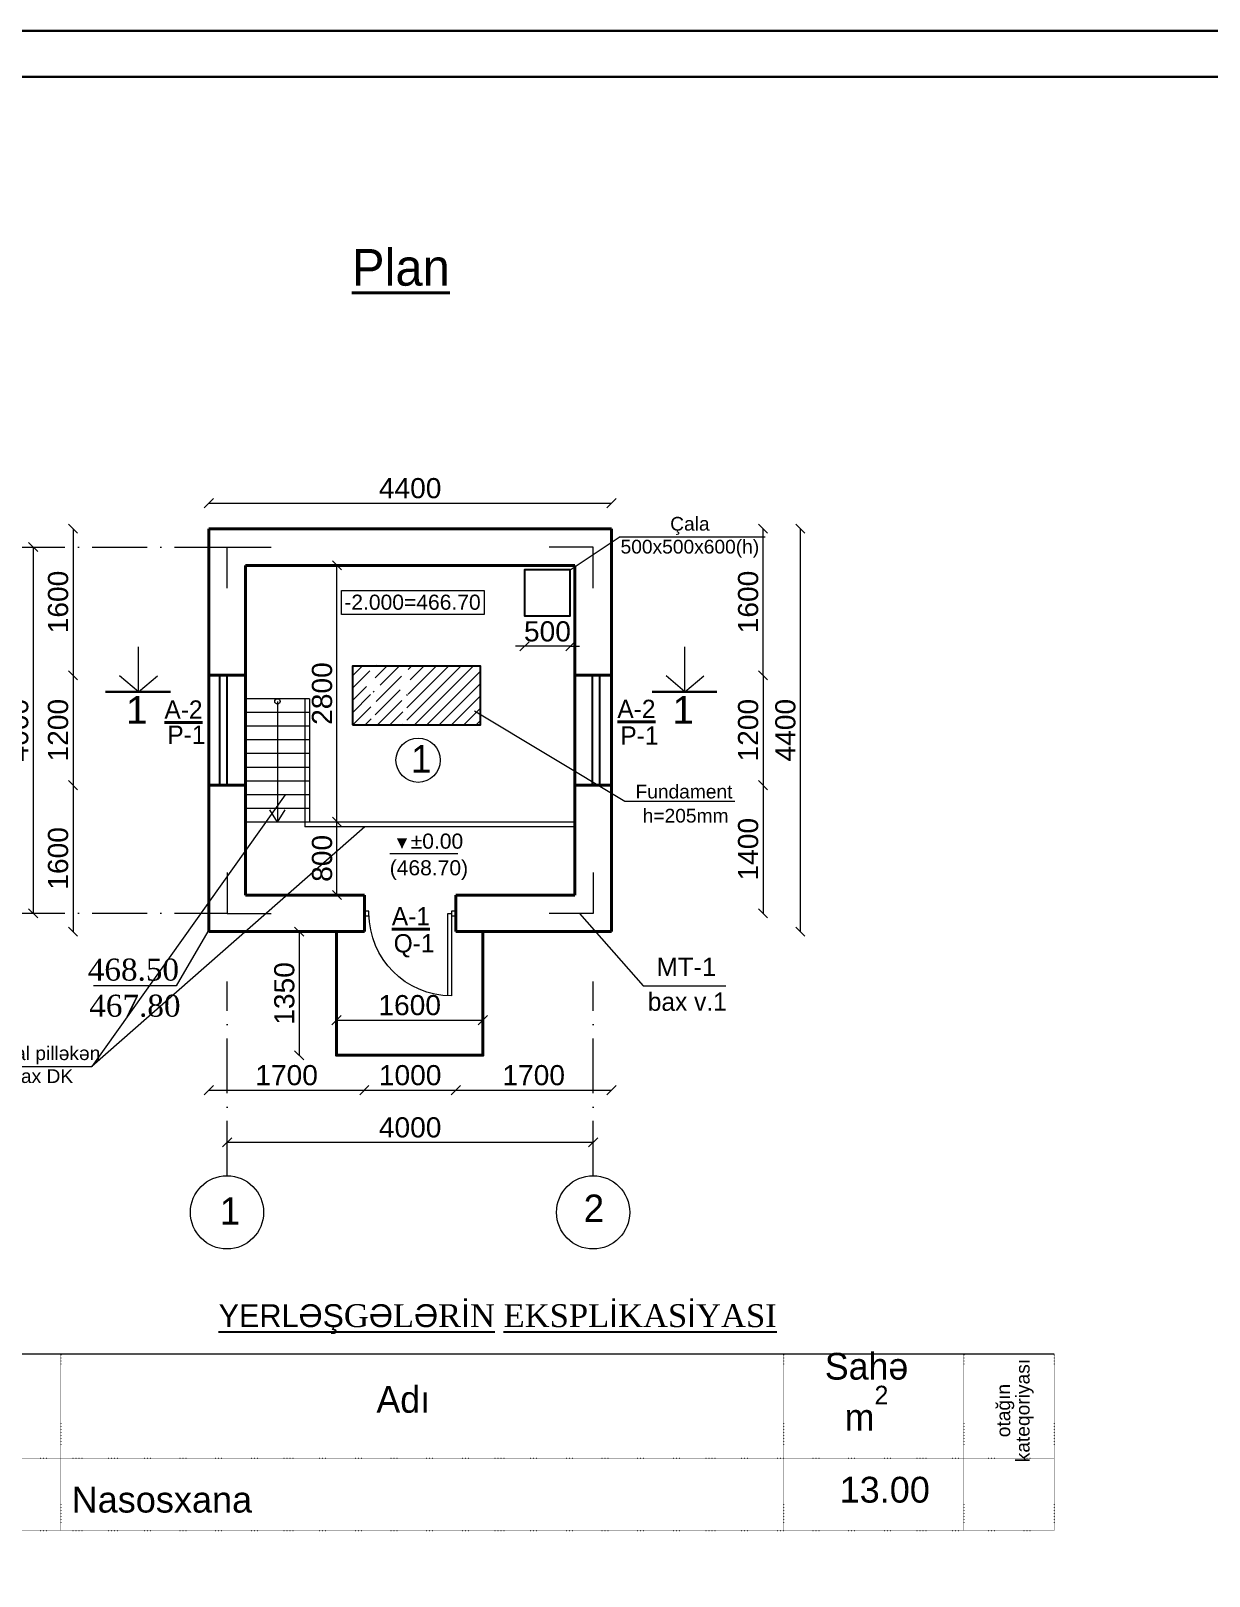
# Model space of a CAD drawing. Header units: millimetres. Extents: x 120281 to 1416367021, y -641565767 to 918373.
# Drawn here: x 499353 to 512227, y 805695 to 822570 of the extents above; entities that cross this region are included whole.
import ezdxf

# ---------------------------------------------------------------- set-up
doc = ezdxf.new("R2010")
doc.units = ezdxf.units.MM
for name, pattern in [('ACAD_ISO02W100', [15, 12, -3]), ('ACAD_ISO10W100', [18, 12, -3, 0, -3]), ('DOT2', [3.175, 0, -3.175])]:
    doc.linetypes.add(name, pattern=pattern)
for name, color, linetype, lineweight in [('-K1-', 84, 'Continuous', 60), ('0_Ном._пера__1', 7, 'Continuous', 35), ('0_Ном._пера__21', 7, 'Continuous', 35), ('0_Ном._пера__7', 7, 'Continuous', 25), ('0_Ном_пера__1_Ном_пера__1', 1, 'Continuous', 13), ('33', 7, 'Continuous', 35), ('Layer2', 7, 'Continuous', 13), ('Text blocks_Ном._пера__1', 7, 'Continuous', 15), ('аракясмя', 130, 'Continuous', 20), ('окна', 150, 'Continuous', 15), ('ось', 20, 'ACAD_ISO02W100', 0), ('размер', 90, 'Continuous', 40), ('размер2', 210, 'Continuous', 15), ('размер_Ном._пера__1', 7, 'Continuous', 15), ('РАЗМЕРЫ', 80, 'Continuous', 9), ('стены', 32, 'Continuous', 40)]:
    doc.layers.add(name, color=color, linetype=linetype, lineweight=lineweight)
doc.styles.add('ARIAL', font='arial.ttf')
doc.styles.add('Arial AzLat', font='AZLTM.TTF', dxfattribs={"height": 300})
doc.styles.add('Arial-300', font='arial.ttf', dxfattribs={"height": 300})
doc.styles.get("Standard").update_dxf_attribs({"font": 'arial.ttf'})
doc.styles.add('Times New  Roman', font='times.ttf')
doc.styles.add('СГЕНЕРИР_СТИЛЬ_1', font='A3TI(LA).TTF')
doc.styles.add('СГЕНЕРИР_СТИЛЬ_6', font='A2TI(LA).TTF')
doc.styles.add('СГЕНЕРИР_СТИЛЬ_7', font='timlat.ttf')
doc.dimstyles.new('Farid 250', dxfattribs={"dimtxt": 220, "dimasz": 100, "dimexe": 100, "dimexo": 300, "dimgap": 50, "dimtad": 1, "dimdec": 0, "dimzin": 0, "dimdsep": 46, "dimtxsty": 'Standard', "dimblk": 'OBLIQUE', "dimcen": 10, "dimse1": 1, "dimse2": 1, "dimclrd": 256, "dimclre": 1, "dimclrt": 1, "dimadec": 0, "dimazin": 0, "dimtfac": 1, "dimtdec": 0, "dimtix": 1, "dimtmove": 1, "dimatfit": 2, "dimldrblk": 'ARCHTICK', "dimfxl": 1, "dimtolj": 1, "dimtzin": 0, "dimlwd": -1, "dimlwe": 9, "dimarcsym": 0})

# ---------------------------------------------------------------- blocks, each defined once
blk = doc.blocks.new('_Oblique')
at = {"color": 0, "linetype": 'ByBlock', "lineweight": -2}
blk.add_line((-0.5, -0.5), (0.5, 0.5), dxfattribs=at)
blk = doc.blocks.new('*D250')
at = {"layer": 'Defpoints', "color": 0, "lineweight": 53, "transparency": 16777216}
for p in [(499561, 816933), (499378, 812933), (499561, 812933)]:
    blk.add_point(p, dxfattribs=at)
at = {"layer": 'размер_Ном._пера__1', "transparency": 16777216}
blk.add_line((499378, 816933), (499378, 812933), dxfattribs=at)
at = {"layer": 'размер_Ном._пера__1', "transparency": 16777216, "xscale": 100, "yscale": 100, "zscale": 100}
for p, rotation in [((499378, 816933), 90), ((499378, 812933), 270)]:
    blk.add_blockref('_Oblique', p, dxfattribs=dict(at, rotation=rotation))
at = {"layer": 'размер_Ном._пера__1', "color": 1, "transparency": 16777216, "insert": (499216, 814933), "char_height": 220, "attachment_point": 5, "rotation": 90}
blk.add_mtext('\\A1;4000', dxfattribs=at)
blk = doc.blocks.new('_ArchTick')
at = {"color": 0, "linetype": 'ByBlock', "const_width": 0.15}
blk.add_lwpolyline([(-0.5, -0.5), (0.5, 0.5)], dxfattribs=at)
blk = doc.blocks.new('*D216')
at = {"layer": 'Defpoints', "color": 0, "lineweight": 53, "transparency": 16777216}
for p in [(505697, 817133), (505697, 812733), (507760, 812733)]:
    blk.add_point(p, dxfattribs=at)
at = {"layer": 'размер_Ном._пера__1', "transparency": 16777216}
blk.add_line((507760, 817133), (507760, 812733), dxfattribs=at)
at = {"layer": 'размер_Ном._пера__1', "transparency": 16777216, "xscale": 100, "yscale": 100, "zscale": 100}
for p, rotation in [((507760, 817133), 90), ((507760, 812733), 270)]:
    blk.add_blockref('_Oblique', p, dxfattribs=dict(at, rotation=rotation))
at = {"layer": 'размер_Ном._пера__1', "color": 1, "transparency": 16777216, "insert": (507598, 814933), "char_height": 220, "attachment_point": 5, "rotation": 90}
blk.add_mtext('\\A1;4400', dxfattribs=at)
blk = doc.blocks.new('*D212')
at = {"layer": 'Defpoints', "color": 0, "lineweight": 53, "transparency": 16777216}
for p in [(501297, 812733), (502997, 812733), (502997, 811001)]:
    blk.add_point(p, dxfattribs=at)
at = {"layer": 'размер_Ном._пера__1', "transparency": 16777216}
blk.add_line((501297, 811001), (502997, 811001), dxfattribs=at)
at = {"layer": 'размер_Ном._пера__1', "transparency": 16777216, "xscale": 100, "yscale": 100, "zscale": 100, "rotation": 180}
blk.add_blockref('_Oblique', (501297, 811001), dxfattribs=at)
at = {"layer": 'размер_Ном._пера__1', "transparency": 16777216, "xscale": 100, "yscale": 100, "zscale": 100}
blk.add_blockref('_Oblique', (502997, 811001), dxfattribs=at)
at = {"layer": 'размер_Ном._пера__1', "color": 1, "transparency": 16777216, "insert": (502147, 811164), "char_height": 220, "attachment_point": 5}
blk.add_mtext('\\A1;1700', dxfattribs=at)
blk = doc.blocks.new('*D213')
at = {"layer": 'Defpoints', "color": 0, "lineweight": 53, "transparency": 16777216}
for p in [(502997, 812733), (503997, 812733), (503997, 811001)]:
    blk.add_point(p, dxfattribs=at)
at = {"layer": 'размер_Ном._пера__1', "transparency": 16777216}
blk.add_line((502997, 811001), (503997, 811001), dxfattribs=at)
at = {"layer": 'размер_Ном._пера__1', "transparency": 16777216, "xscale": 100, "yscale": 100, "zscale": 100, "rotation": 180}
blk.add_blockref('_Oblique', (502997, 811001), dxfattribs=at)
at = {"layer": 'размер_Ном._пера__1', "transparency": 16777216, "xscale": 100, "yscale": 100, "zscale": 100}
blk.add_blockref('_Oblique', (503997, 811001), dxfattribs=at)
at = {"layer": 'размер_Ном._пера__1', "color": 1, "transparency": 16777216, "insert": (503497, 811164), "char_height": 220, "attachment_point": 5}
blk.add_mtext('\\A1;1000', dxfattribs=at)
blk = doc.blocks.new('*D214')
at = {"layer": 'Defpoints', "color": 0, "lineweight": 53, "transparency": 16777216}
for p in [(503997, 812733), (505697, 812733), (505697, 811001)]:
    blk.add_point(p, dxfattribs=at)
at = {"layer": 'размер_Ном._пера__1', "transparency": 16777216}
blk.add_line((503997, 811001), (505697, 811001), dxfattribs=at)
at = {"layer": 'размер_Ном._пера__1', "transparency": 16777216, "xscale": 100, "yscale": 100, "zscale": 100, "rotation": 180}
blk.add_blockref('_Oblique', (503997, 811001), dxfattribs=at)
at = {"layer": 'размер_Ном._пера__1', "transparency": 16777216, "xscale": 100, "yscale": 100, "zscale": 100}
blk.add_blockref('_Oblique', (505697, 811001), dxfattribs=at)
at = {"layer": 'размер_Ном._пера__1', "color": 1, "transparency": 16777216, "insert": (504847, 811164), "char_height": 220, "attachment_point": 5}
blk.add_mtext('\\A1;1700', dxfattribs=at)
blk = doc.blocks.new('*D251')
at = {"layer": 'Defpoints', "color": 0, "lineweight": 53, "transparency": 16777216}
for p in [(501497, 810619), (505497, 810432), (505497, 810432)]:
    blk.add_point(p, dxfattribs=at)
at = {"layer": 'размер_Ном._пера__1', "transparency": 16777216}
blk.add_line((501497, 810432), (505497, 810432), dxfattribs=at)
at = {"layer": 'размер_Ном._пера__1', "transparency": 16777216, "xscale": 100, "yscale": 100, "zscale": 100, "rotation": 180}
blk.add_blockref('_Oblique', (501497, 810432), dxfattribs=at)
at = {"layer": 'размер_Ном._пера__1', "transparency": 16777216, "xscale": 100, "yscale": 100, "zscale": 100}
blk.add_blockref('_Oblique', (505497, 810432), dxfattribs=at)
at = {"layer": 'размер_Ном._пера__1', "color": 1, "transparency": 16777216, "insert": (503497, 810594), "char_height": 220, "attachment_point": 5}
blk.add_mtext('\\A1;4000', dxfattribs=at)
blk = doc.blocks.new('*D208')
at = {"layer": 'Defpoints', "color": 0, "lineweight": 53, "transparency": 16777216}
for p in [(505697, 817133), (507353, 817133), (505697, 815533)]:
    blk.add_point(p, dxfattribs=at)
at = {"layer": 'размер_Ном._пера__1', "transparency": 16777216}
blk.add_line((507353, 815533), (507353, 817133), dxfattribs=at)
at = {"layer": 'размер_Ном._пера__1', "transparency": 16777216, "xscale": 100, "yscale": 100, "zscale": 100}
for p, rotation in [((507353, 817133), 90), ((507353, 815533), 270)]:
    blk.add_blockref('_Oblique', p, dxfattribs=dict(at, rotation=rotation))
at = {"layer": 'размер_Ном._пера__1', "color": 1, "transparency": 16777216, "insert": (507191, 816333), "char_height": 220, "attachment_point": 5, "rotation": 90}
blk.add_mtext('\\A1;1600', dxfattribs=at)
blk = doc.blocks.new('*D256')
at = {"layer": 'Defpoints', "color": 0, "lineweight": 53, "transparency": 16777216}
for p in [(505697, 814333), (505346, 812933), (507353, 812933)]:
    blk.add_point(p, dxfattribs=at)
at = {"layer": 'размер_Ном._пера__1', "transparency": 16777216}
blk.add_line((507353, 814333), (507353, 812933), dxfattribs=at)
at = {"layer": 'размер_Ном._пера__1', "transparency": 16777216, "xscale": 100, "yscale": 100, "zscale": 100}
for p, rotation in [((507353, 814333), 90), ((507353, 812933), 270)]:
    blk.add_blockref('_Oblique', p, dxfattribs=dict(at, rotation=rotation))
at = {"layer": 'размер_Ном._пера__1', "color": 1, "transparency": 16777216, "insert": (507191, 813633), "char_height": 220, "attachment_point": 5, "rotation": 90}
blk.add_mtext('\\A1;1400', dxfattribs=at)
blk = doc.blocks.new('*D209')
at = {"layer": 'Defpoints', "color": 0, "lineweight": 53, "transparency": 16777216}
for p in [(505697, 817413), (501297, 817133), (505697, 817133)]:
    blk.add_point(p, dxfattribs=at)
at = {"layer": 'размер_Ном._пера__1', "transparency": 16777216}
blk.add_line((501297, 817413), (505697, 817413), dxfattribs=at)
at = {"layer": 'размер_Ном._пера__1', "transparency": 16777216, "xscale": 100, "yscale": 100, "zscale": 100, "rotation": 180}
blk.add_blockref('_Oblique', (501297, 817413), dxfattribs=at)
at = {"layer": 'размер_Ном._пера__1', "transparency": 16777216, "xscale": 100, "yscale": 100, "zscale": 100}
blk.add_blockref('_Oblique', (505697, 817413), dxfattribs=at)
at = {"layer": 'размер_Ном._пера__1', "color": 1, "transparency": 16777216, "insert": (503497, 817575), "char_height": 220, "attachment_point": 5}
blk.add_mtext('\\A1;4400', dxfattribs=at)
blk = doc.blocks.new('*D217')
at = {"layer": 'Defpoints', "color": 0, "lineweight": 53, "transparency": 16777216}
for p in [(501297, 815533), (499813, 814333), (501297, 814333)]:
    blk.add_point(p, dxfattribs=at)
at = {"layer": 'размер_Ном._пера__1', "transparency": 16777216}
blk.add_line((499813, 815533), (499813, 814333), dxfattribs=at)
at = {"layer": 'размер_Ном._пера__1', "transparency": 16777216, "xscale": 100, "yscale": 100, "zscale": 100}
for p, rotation in [((499813, 815533), 90), ((499813, 814333), 270)]:
    blk.add_blockref('_Oblique', p, dxfattribs=dict(at, rotation=rotation))
at = {"layer": 'размер_Ном._пера__1', "color": 1, "transparency": 16777216, "insert": (499651, 814933), "char_height": 220, "attachment_point": 5, "rotation": 90}
blk.add_mtext('\\A1;1200', dxfattribs=at)
blk = doc.blocks.new('*D218')
at = {"layer": 'Defpoints', "color": 0, "lineweight": 53, "transparency": 16777216}
for p in [(501297, 814333), (499813, 812733), (501297, 812733)]:
    blk.add_point(p, dxfattribs=at)
at = {"layer": 'размер_Ном._пера__1', "transparency": 16777216}
blk.add_line((499813, 814333), (499813, 812733), dxfattribs=at)
at = {"layer": 'размер_Ном._пера__1', "transparency": 16777216, "xscale": 100, "yscale": 100, "zscale": 100}
for p, rotation in [((499813, 814333), 90), ((499813, 812733), 270)]:
    blk.add_blockref('_Oblique', p, dxfattribs=dict(at, rotation=rotation))
at = {"layer": 'размер_Ном._пера__1', "color": 1, "transparency": 16777216, "insert": (499651, 813533), "char_height": 220, "attachment_point": 5, "rotation": 90}
blk.add_mtext('\\A1;1600', dxfattribs=at)
blk = doc.blocks.new('*D219')
at = {"layer": 'Defpoints', "color": 0, "lineweight": 53, "transparency": 16777216}
for p in [(501297, 817133), (499813, 815533), (501297, 815533)]:
    blk.add_point(p, dxfattribs=at)
at = {"layer": 'размер_Ном._пера__1', "transparency": 16777216}
blk.add_line((499813, 817133), (499813, 815533), dxfattribs=at)
at = {"layer": 'размер_Ном._пера__1', "transparency": 16777216, "xscale": 100, "yscale": 100, "zscale": 100}
for p, rotation in [((499813, 817133), 90), ((499813, 815533), 270)]:
    blk.add_blockref('_Oblique', p, dxfattribs=dict(at, rotation=rotation))
at = {"layer": 'размер_Ном._пера__1', "color": 1, "transparency": 16777216, "insert": (499651, 816333), "char_height": 220, "attachment_point": 5, "rotation": 90}
blk.add_mtext('\\A1;1600', dxfattribs=at)
blk = doc.blocks.new('дл')
at = {"layer": 'окна'}
for p, q in [((-9385, -1456077), (-9423, -1456077)), ((-9423, -1456077), (-9423, -1456977)), ((-9385, -1456976), (-9385, -1456077))]:
    blk.add_line(p, q, dxfattribs=at)
for points in [[(-9473, -1456102), (-9473, -1456052), (-9423, -1456052), (-9423, -1456102)], [(-8523, -1456102), (-8523, -1456052), (-8473, -1456052), (-8473, -1456102)]]:
    blk.add_lwpolyline(points, close=True, dxfattribs=at)
blk.add_arc((-9423, -1456077), 900, 269.9997, 359.9997, dxfattribs=at)
blk = doc.blocks.new('*D210')
at = {"layer": 'Defpoints', "color": 0, "lineweight": 53, "transparency": 16777216}
for p in [(505247, 816183), (504747, 816083), (504747, 815849)]:
    blk.add_point(p, dxfattribs=at)
at = {"layer": 'размер_Ном._пера__1', "transparency": 16777216}
for p, q in [((504747, 815849), (504647, 815849)), ((505247, 815849), (504747, 815849)), ((505247, 815849), (505347, 815849))]:
    blk.add_line(p, q, dxfattribs=at)
at = {"layer": 'размер_Ном._пера__1', "transparency": 16777216, "xscale": 100, "yscale": 100, "zscale": 100}
blk.add_blockref('_Oblique', (504747, 815849), dxfattribs=at)
at = {"layer": 'размер_Ном._пера__1', "transparency": 16777216, "xscale": 100, "yscale": 100, "zscale": 100, "rotation": 180}
blk.add_blockref('_Oblique', (505247, 815849), dxfattribs=at)
at = {"layer": 'размер_Ном._пера__1', "color": 1, "transparency": 16777216, "insert": (504997, 816011), "char_height": 220, "attachment_point": 5}
blk.add_mtext('\\A1;500', dxfattribs=at)
blk = doc.blocks.new('*D257')
at = {"layer": 'Defpoints', "color": 0, "lineweight": 53, "transparency": 16777216}
for p in [(502697, 813933), (503697, 813933), (503997, 813133)]:
    blk.add_point(p, dxfattribs=at)
at = {"layer": 'размер_Ном._пера__1', "transparency": 16777216}
blk.add_line((502697, 813133), (502697, 813933), dxfattribs=at)
at = {"layer": 'размер_Ном._пера__1', "transparency": 16777216, "xscale": 100, "yscale": 100, "zscale": 100}
for p, rotation in [((502697, 813933), 90), ((502697, 813133), 270)]:
    blk.add_blockref('_Oblique', p, dxfattribs=dict(at, rotation=rotation))
at = {"layer": 'размер_Ном._пера__1', "color": 1, "transparency": 16777216, "insert": (502535, 813533), "char_height": 220, "attachment_point": 5, "rotation": 90}
blk.add_mtext('\\A1;800', dxfattribs=at)
blk = doc.blocks.new('*D211')
at = {"layer": 'Defpoints', "color": 0, "lineweight": 53, "transparency": 16777216}
for p in [(502697, 816733), (503908, 816733), (503697, 813933)]:
    blk.add_point(p, dxfattribs=at)
at = {"layer": 'размер_Ном._пера__1', "transparency": 16777216}
blk.add_line((502697, 813933), (502697, 816733), dxfattribs=at)
at = {"layer": 'размер_Ном._пера__1', "transparency": 16777216, "xscale": 100, "yscale": 100, "zscale": 100}
for p, rotation in [((502697, 816733), 90), ((502697, 813933), 270)]:
    blk.add_blockref('_Oblique', p, dxfattribs=dict(at, rotation=rotation))
at = {"layer": 'размер_Ном._пера__1', "color": 1, "transparency": 16777216, "insert": (502535, 815333), "char_height": 220, "attachment_point": 5, "rotation": 90}
blk.add_mtext('\\A1;2800', dxfattribs=at)
blk = doc.blocks.new('*D258')
at = {"layer": 'Defpoints', "color": 0, "lineweight": 53, "transparency": 16777216}
for p in [(505697, 815533), (505697, 814333), (507353, 814333)]:
    blk.add_point(p, dxfattribs=at)
at = {"layer": 'размер_Ном._пера__1', "transparency": 16777216}
blk.add_line((507353, 815533), (507353, 814333), dxfattribs=at)
at = {"layer": 'размер_Ном._пера__1', "transparency": 16777216, "xscale": 100, "yscale": 100, "zscale": 100}
for p, rotation in [((507353, 815533), 90), ((507353, 814333), 270)]:
    blk.add_blockref('_Oblique', p, dxfattribs=dict(at, rotation=rotation))
at = {"layer": 'размер_Ном._пера__1', "color": 1, "transparency": 16777216, "insert": (507191, 814933), "char_height": 220, "attachment_point": 5, "rotation": 90}
blk.add_mtext('\\A1;1200', dxfattribs=at)
blk = doc.blocks.new('*D267')
at = {"layer": 'Defpoints', "color": 0, "lineweight": 53, "transparency": 16777216}
for p in [(502366, 812733), (502285, 811383), (502692, 811383)]:
    blk.add_point(p, dxfattribs=at)
at = {"layer": 'размер_Ном._пера__1', "transparency": 16777216}
blk.add_line((502285, 812733), (502285, 811383), dxfattribs=at)
at = {"layer": 'размер_Ном._пера__1', "transparency": 16777216, "xscale": 100, "yscale": 100, "zscale": 100}
for p, rotation in [((502285, 812733), 90), ((502285, 811383), 270)]:
    blk.add_blockref('_Oblique', p, dxfattribs=dict(at, rotation=rotation))
at = {"layer": 'размер_Ном._пера__1', "color": 1, "transparency": 16777216, "insert": (502123, 812058), "char_height": 220, "attachment_point": 5, "rotation": 90}
blk.add_mtext('\\A1;1350', dxfattribs=at)
blk = doc.blocks.new('*D268')
at = {"layer": 'Defpoints', "color": 0, "lineweight": 53, "transparency": 16777216}
for p in [(504292, 811766), (502692, 811533), (504292, 811383)]:
    blk.add_point(p, dxfattribs=at)
at = {"layer": 'размер_Ном._пера__1', "transparency": 16777216}
blk.add_line((502692, 811766), (504292, 811766), dxfattribs=at)
at = {"layer": 'размер_Ном._пера__1', "transparency": 16777216, "xscale": 100, "yscale": 100, "zscale": 100, "rotation": 180}
blk.add_blockref('_Oblique', (502692, 811766), dxfattribs=at)
at = {"layer": 'размер_Ном._пера__1', "transparency": 16777216, "xscale": 100, "yscale": 100, "zscale": 100}
blk.add_blockref('_Oblique', (504292, 811766), dxfattribs=at)
at = {"layer": 'размер_Ном._пера__1', "color": 1, "transparency": 16777216, "insert": (503492, 811929), "char_height": 220, "attachment_point": 5}
blk.add_mtext('\\A1;1600', dxfattribs=at)

msp = doc.modelspace()

# ---------------------------------------------------------------- hatches: boundary and pattern name
at = {"layer": '0_Ном_пера__1_Ном_пера__1'}
h = msp.add_hatch(dxfattribs=at)
h.set_pattern_fill('ANSI31', color=256, scale=30, angle=180, style=0)
h.set_pattern_definition([(225, (501362.59, 851200.61), (67.35192, -67.35192), [])])
edge = h.paths.add_edge_path()
edge.add_line((502865.77471, 814993.37351), (503069.85967, 814993.37351))
edge.add_line((503069.85967, 814993.37351), (503069.85967, 815189.599))
edge.add_line((503069.85967, 815189.599), (503061.95118, 815189.599))
edge.add_line((503061.95118, 815189.599), (503061.95118, 815213.32449))
edge.add_line((503061.95118, 815213.32449), (503060.51327, 815213.32449))
edge.add_line((503060.51327, 815213.32449), (503060.51327, 815256.46174))
edge.add_line((503060.51327, 815256.46174), (503061.95118, 815256.46174))
edge.add_line((503061.95118, 815256.46174), (503061.95118, 815280.18723))
edge.add_line((503061.95118, 815280.18723), (503069.85967, 815280.18723))
edge.add_line((503069.85967, 815280.18723), (503069.85967, 815321.21665))
edge.add_line((503069.85967, 815321.21665), (503064.82699, 815321.21665))
edge.add_line((503064.82699, 815321.21665), (503057.99693, 815321.21665))
edge.add_line((503057.99693, 815321.21665), (503056.9185, 815323.37351))
edge.add_line((503056.9185, 815323.37351), (503056.19954, 815324.09246))
edge.add_line((503056.19954, 815324.09246), (503056.19954, 815326.24933))
edge.add_line((503056.19954, 815326.24933), (503056.19954, 815347.099))
edge.add_line((503056.19954, 815347.099), (503061.95118, 815347.099))
edge.add_line((503061.95118, 815347.099), (503080.64399, 815347.099))
edge.add_line((503080.64399, 815347.099), (503092.86621, 815347.099))
edge.add_line((503092.86621, 815347.099), (503092.86621, 815357.52384))
edge.add_arc((503092.86621, 815433.37351), 75.84967, 180, 270, ccw=False)
edge.add_arc((503092.86621, 815433.37351), 75.84967, 90, 180, ccw=False)
edge.add_line((503092.86621, 815509.22318), (503092.86621, 815519.64802))
edge.add_line((503092.86621, 815519.64802), (503058.71588, 815519.64802))
edge.add_line((503058.71588, 815519.64802), (503057.63745, 815521.80488))
edge.add_line((503057.63745, 815521.80488), (503057.63745, 815584.71338))
edge.add_line((503057.63745, 815584.71338), (503056.12251, 815585.47085))
edge.add_line((503056.12251, 815585.47085), (503057.72041, 815607.04244))
edge.add_line((503057.72041, 815607.04244), (503059.79432, 815608.07939))
edge.add_line((503059.79432, 815608.07939), (503069.85967, 815608.07939))
edge.add_line((503069.85967, 815608.07939), (503069.85967, 815635.08919))
edge.add_line((503069.85967, 815635.08919), (503061.95118, 815635.08919))
edge.add_line((503061.95118, 815635.08919), (503061.95118, 815658.81469))
edge.add_line((503061.95118, 815658.81469), (503060.51327, 815658.81469))
edge.add_line((503060.51327, 815658.81469), (503060.51327, 815633.37351))
edge.add_line((503060.51327, 815633.37351), (502865.77471, 815633.37351))
edge.add_line((502865.77471, 815633.37351), (502865.77471, 814993.37351))
edge = h.paths.add_edge_path()
edge.add_line((503127.37601, 815321.21665), (503121.62438, 815321.21665))
edge.add_line((503121.62438, 815321.21665), (503115.87275, 815321.21665))
edge.add_line((503115.87275, 815321.21665), (503115.87275, 815280.18723))
edge.add_line((503115.87275, 815280.18723), (503124.5002, 815280.18723))
edge.add_line((503124.5002, 815280.18723), (503124.5002, 815256.46174))
edge.add_line((503124.5002, 815256.46174), (503125.21915, 815256.46174))
edge.add_line((503125.21915, 815256.46174), (503125.21915, 815213.32449))
edge.add_line((503125.21915, 815213.32449), (503124.5002, 815213.32449))
edge.add_line((503124.5002, 815213.32449), (503124.5002, 815189.599))
edge.add_line((503124.5002, 815189.599), (503115.87275, 815189.599))
edge.add_line((503115.87275, 815189.599), (503115.87275, 814993.37351))
edge.add_line((503115.87275, 814993.37351), (503415.31719, 814993.37351))
edge.add_line((503415.31719, 814993.37351), (503415.31719, 815189.599))
edge.add_line((503415.31719, 815189.599), (503407.40869, 815189.599))
edge.add_line((503407.40869, 815189.599), (503407.40869, 815213.32449))
edge.add_line((503407.40869, 815213.32449), (503405.97079, 815213.32449))
edge.add_line((503405.97079, 815213.32449), (503405.97079, 815256.46174))
edge.add_line((503405.97079, 815256.46174), (503407.40869, 815256.46174))
edge.add_line((503407.40869, 815256.46174), (503407.40869, 815280.18723))
edge.add_line((503407.40869, 815280.18723), (503415.31719, 815280.18723))
edge.add_line((503415.31719, 815280.18723), (503415.31719, 815321.21665))
edge.add_line((503415.31719, 815321.21665), (503410.28451, 815321.21665))
edge.add_line((503410.28451, 815321.21665), (503403.45445, 815321.21665))
edge.add_line((503403.45445, 815321.21665), (503402.37601, 815323.37351))
edge.add_line((503402.37601, 815323.37351), (503401.65706, 815324.09246))
edge.add_line((503401.65706, 815324.09246), (503401.65706, 815326.24933))
edge.add_line((503401.65706, 815326.24933), (503401.65706, 815347.099))
edge.add_line((503401.65706, 815347.099), (503407.40869, 815347.099))
edge.add_line((503407.40869, 815347.099), (503426.1015, 815347.099))
edge.add_line((503426.1015, 815347.099), (503438.32373, 815347.099))
edge.add_line((503438.32373, 815347.099), (503438.32373, 815357.52384))
edge.add_arc((503438.32373, 815433.37351), 75.84967, 180, 270, ccw=False)
edge.add_arc((503438.32373, 815433.37351), 75.84967, 90, 180, ccw=False)
edge.add_line((503438.32373, 815509.22318), (503438.32373, 815519.64802))
edge.add_line((503438.32373, 815519.64802), (503404.1734, 815519.64802))
edge.add_line((503404.1734, 815519.64802), (503403.09497, 815521.80488))
edge.add_line((503403.09497, 815521.80488), (503403.09497, 815584.71338))
edge.add_line((503403.09497, 815584.71338), (503401.58003, 815585.47085))
edge.add_line((503401.58003, 815585.47085), (503403.17793, 815607.04244))
edge.add_line((503403.17793, 815607.04244), (503405.25183, 815608.07939))
edge.add_line((503405.25183, 815608.07939), (503415.31719, 815608.07939))
edge.add_line((503415.31719, 815608.07939), (503415.31719, 815635.08919))
edge.add_line((503415.31719, 815635.08919), (503407.40869, 815635.08919))
edge.add_line((503407.40869, 815635.08919), (503407.40869, 815658.81469))
edge.add_line((503407.40869, 815658.81469), (503405.97079, 815658.81469))
edge.add_line((503405.97079, 815658.81469), (503405.97079, 815633.37351))
edge.add_line((503405.97079, 815633.37351), (503351.34671, 815633.37351))
edge.add_arc((503265.59497, 813633.0911), 2002.11965, 87.545243381, 92.454756619)
edge.add_line((503179.84322, 815633.37351), (503125.21915, 815633.37351))
edge.add_line((503125.21915, 815633.37351), (503125.21915, 815658.81469))
edge.add_line((503125.21915, 815658.81469), (503124.5002, 815635.08919))
edge.add_line((503124.5002, 815635.08919), (503115.87275, 815635.08919))
edge.add_line((503115.87275, 815635.08919), (503115.87275, 815608.07939))
edge.add_line((503115.87275, 815608.07939), (503127.73549, 815608.07939))
edge.add_line((503127.73549, 815608.07939), (503128.81392, 815605.92253))
edge.add_line((503128.81392, 815605.92253), (503129.57209, 815585.45194))
edge.add_line((503129.57209, 815585.45194), (503127.6636, 815584.49769))
edge.add_line((503127.6636, 815584.49769), (503128.81392, 815582.19704))
edge.add_line((503128.81392, 815582.19704), (503128.81392, 815520.72645))
edge.add_line((503128.81392, 815520.72645), (503126.65706, 815519.64802))
edge.add_line((503126.65706, 815519.64802), (503092.86621, 815519.64802))
edge.add_line((503092.86621, 815519.64802), (503092.86621, 815509.22318))
edge.add_arc((503092.86621, 815433.37351), 75.84967, 0, 90, ccw=False)
edge.add_arc((503092.86621, 815433.37351), 75.84967, -90, 0, ccw=False)
edge.add_line((503092.86621, 815357.52384), (503092.86621, 815347.099))
edge.add_line((503092.86621, 815347.099), (503105.80739, 815347.099))
edge.add_line((503105.80739, 815347.099), (503123.78124, 815347.099))
edge.add_line((503123.78124, 815347.099), (503129.53288, 815347.099))
edge.add_line((503129.53288, 815347.099), (503129.53288, 815326.24933))
edge.add_line((503129.53288, 815326.24933), (503129.53288, 815324.09246))
edge.add_line((503129.53288, 815324.09246), (503129.53288, 815323.37351))
edge.add_line((503129.53288, 815323.37351), (503127.37601, 815321.21665))
edge = h.paths.add_edge_path()
edge.add_line((503474.99039, 815324.09246), (503474.99039, 815323.37351))
edge.add_line((503474.99039, 815323.37351), (503472.83353, 815321.21665))
edge.add_line((503472.83353, 815321.21665), (503467.0819, 815321.21665))
edge.add_line((503467.0819, 815321.21665), (503461.33026, 815321.21665))
edge.add_line((503461.33026, 815321.21665), (503461.33026, 815280.18723))
edge.add_line((503461.33026, 815280.18723), (503469.95771, 815280.18723))
edge.add_line((503469.95771, 815280.18723), (503469.95771, 815256.46174))
edge.add_line((503469.95771, 815256.46174), (503470.67667, 815256.46174))
edge.add_line((503470.67667, 815256.46174), (503470.67667, 815213.32449))
edge.add_line((503470.67667, 815213.32449), (503469.95771, 815213.32449))
edge.add_line((503469.95771, 815213.32449), (503469.95771, 815189.599))
edge.add_line((503469.95771, 815189.599), (503461.33026, 815189.599))
edge.add_line((503461.33026, 815189.599), (503461.33026, 814993.37351))
edge.add_line((503461.33026, 814993.37351), (504265.77471, 814993.37351))
edge.add_line((504265.77471, 814993.37351), (504265.77471, 815633.37351))
edge.add_line((504265.77471, 815633.37351), (503470.67667, 815633.37351))
edge.add_line((503470.67667, 815633.37351), (503470.67667, 815658.81469))
edge.add_line((503470.67667, 815658.81469), (503469.95771, 815635.08919))
edge.add_line((503469.95771, 815635.08919), (503461.33026, 815635.08919))
edge.add_line((503461.33026, 815635.08919), (503461.33026, 815608.07939))
edge.add_line((503461.33026, 815608.07939), (503473.19301, 815608.07939))
edge.add_line((503473.19301, 815608.07939), (503474.27144, 815605.92253))
edge.add_line((503474.27144, 815605.92253), (503475.02961, 815585.45194))
edge.add_line((503475.02961, 815585.45194), (503473.12111, 815584.49769))
edge.add_line((503473.12111, 815584.49769), (503474.27144, 815582.19704))
edge.add_line((503474.27144, 815582.19704), (503474.27144, 815520.72645))
edge.add_line((503474.27144, 815520.72645), (503472.11458, 815519.64802))
edge.add_line((503472.11458, 815519.64802), (503438.32373, 815519.64802))
edge.add_line((503438.32373, 815519.64802), (503438.32373, 815509.22318))
edge.add_arc((503438.32373, 815433.37351), 75.84967, 0, 90, ccw=False)
edge.add_arc((503438.32373, 815433.37351), 75.84967, 270, 360, ccw=False)
edge.add_line((503438.32373, 815357.52384), (503438.32373, 815347.099))
edge.add_line((503438.32373, 815347.099), (503451.2649, 815347.099))
edge.add_line((503451.2649, 815347.099), (503469.23876, 815347.099))
edge.add_line((503469.23876, 815347.099), (503474.99039, 815347.099))
edge.add_line((503474.99039, 815347.099), (503474.99039, 815326.24933))
edge.add_line((503474.99039, 815326.24933), (503474.99039, 815324.09246))

# ---------------------------------------------------------------- linework, layer by layer
at = {"layer": '-K1-', "color": 0, "lineweight": 9}
msp.add_line((507376.204, 817041.86816), (505779.47235, 817041.86816), dxfattribs=at)
at = {"layer": '-K1-', "color": 3, "lineweight": 15}
for p in [(502130.93011, 814226.76241), (503002.593, 813876.76241), (498875.37748, 811259.32613)]:
    msp.add_line(p, (500018.28709, 811259.32613), dxfattribs=at)
at = {"layer": '-K1-', "color": 0, "lineweight": 9}
msp.add_lwpolyline([(505247.04999, 816682.85081), (505779.47235, 817041.86816)], dxfattribs=at)
at = {"color": 0}
msp.add_lwpolyline([(505022.04999, 816182.85081), (505247.04999, 816182.85081), (505247.04999, 816682.85081), (504747.04999, 816682.85081), (504747.04999, 816182.85081), (505022.04999, 816182.85081)], dxfattribs=at)
at = {"color": 3}
msp.add_lwpolyline([(502865.77471, 814993.37351), (504265.77471, 814993.37351), (504265.77471, 815633.37351), (502865.77471, 815633.37351)], close=True, dxfattribs=at)
at = {"color": 3, "lineweight": 13}
for points in [[(504201.52762, 815143.37196), (505842.02069, 814158.0075)], [(505842.02069, 814158.0075), (507044.14026, 814158.0075)]]:
    msp.add_lwpolyline(points, dxfattribs=at)
at = {"layer": '0_Ном._пера__21', "linetype": 'Continuous', "lineweight": 20}
msp.add_line((510535.55024, 808119.25244), (498201.67358, 808119.25244), dxfattribs=at)
at = {"layer": '0_Ном._пера__21', "linetype": 'DOT2', "lineweight": 20}
for p, q in [((499681.73878, 808119.25244), (499681.73878, 806193.99355)), ((507575.41984, 808119.25244), (507575.41984, 806193.99355)), ((509548.84011, 808119.25244), (509548.84011, 806193.99355)), ((510535.55024, 808119.25244), (510535.55024, 806193.99355)), ((510535.55024, 808119.25244), (510535.55024, 806675.65465)), ((498201.67358, 806983.36166), (510535.55024, 806983.36166)), ((498201.67358, 806193.99355), (510535.55024, 806193.99355)), ((498201.67358, 806193.99355), (510535.55024, 806193.99355)), ((498201.67358, 806193.99355), (510535.55024, 806193.99355))]:
    msp.add_line(p, q, dxfattribs=at)
at = {"layer": '33', "color": 1, "lineweight": 15}
msp.add_line((503273.65156, 813586.70376), (504018.58499, 813586.70376), dxfattribs=at)
at = {"layer": 'Layer2', "color": 0}
for p, q in [((505346.12467, 812932.85081), (506042.46607, 812140.73241)), ((501287.38169, 812732.85081), (500941.96561, 812140.73241)), ((500941.96561, 812140.73241), (500037.37663, 812140.73241)), ((506042.46607, 812140.73241), (506947.05505, 812140.73241))]:
    msp.add_line(p, q, dxfattribs=at)
at = {"layer": 'аракясмя', "color": 0}
for p, q in [((501497.12799, 816485.58807), (501497.12799, 816932.85081)), ((501497.12799, 816932.85081), (501979.73999, 816932.85081)), ((505497.04999, 816932.85081), (505014.43799, 816932.85081)), ((505497.04999, 816485.58807), (505497.04999, 816932.85081)), ((501497.04999, 813380.11354), (501497.04999, 812932.85081)), ((505496.97199, 813380.11354), (505496.97199, 812932.85081)), ((501497.04999, 812932.85081), (501979.66199, 812932.85081)), ((505496.97199, 812932.85081), (505014.35999, 812932.85081))]:
    msp.add_line(p, q, dxfattribs=at)
msp.add_lwpolyline([(504304.26983, 816195.17604), (502747.05466, 816195.17604), (502747.05466, 816457.25816), (504304.26983, 816457.25816)], close=True, dxfattribs=at)
at = {"layer": 'окна', "color": 0}
for p, q in [((500529.83862, 815353.44928), (500529.83862, 815842.45774)), ((506499.88495, 815353.44928), (506499.88495, 815842.45774)), ((500529.83862, 815353.44928), (500322.68139, 815525.47045)), ((500529.83862, 815353.44928), (500736.99584, 815525.47045)), ((506499.88495, 815353.44928), (506292.72773, 815525.47045)), ((506499.88495, 815353.44928), (506707.04218, 815525.47045))]:
    msp.add_line(p, q, dxfattribs=at)
at = {"layer": 'ось', "color": 0, "linetype": 'ACAD_ISO10W100', "ltscale": 50}
for p, q in [((499122.37914, 816932.92526), (501497.04999, 816932.92526)), ((499122.37914, 812932.94654), (501497.04999, 812932.92881)), ((501497.05354, 810067.20054), (501497.05354, 812188.60695)), ((505497.03226, 810067.20054), (505497.04999, 812188.60695))]:
    msp.add_line(p, q, dxfattribs=at)
at = {"layer": 'размер', "color": 0}
for p, q in [((505697.04999, 817132.85081), (501297.04999, 817132.85081)), ((501297.04999, 817132.85081), (501297.04999, 812732.85081)), ((505697.04999, 812732.85081), (505697.04999, 817132.85081)), ((505297.04999, 816732.85081), (501697.04999, 816732.85081)), ((501697.04999, 816732.85081), (501697.04999, 813132.85081)), ((505297.04999, 813132.85081), (505297.04999, 816732.85081)), ((501697.03935, 815732.85613), (501697.04999, 814332.85081)), ((501297.04133, 815532.85081), (501697.04133, 815532.85081)), ((505297.04999, 815532.85081), (505697.04999, 815532.85081)), ((501697.04133, 814332.85081), (501297.04133, 814332.85081)), ((505697.04999, 814332.85081), (505297.04999, 814332.85081)), ((501697.04999, 813132.85081), (502997.04999, 813132.85081)), ((502997.04999, 812732.85081), (502997.04999, 813132.85081)), ((503997.04999, 813132.85081), (505297.04999, 813132.85081)), ((503997.04999, 812732.85081), (503997.04999, 813132.85081)), ((501297.04999, 812732.85081), (502997.04999, 812732.85081)), ((501497.04999, 812732.85081), (502997.04999, 812732.85081)), ((503997.04999, 812732.85081), (505697.04999, 812732.85081))]:
    msp.add_line(p, q, dxfattribs=at)
at = {"layer": 'размер', "color": 0, "lineweight": -3}
for p, q in [((501417.9559, 814332.85081), (501417.9559, 815532.85081)), ((501497.04999, 814332.85081), (501497.04999, 815532.85081)), ((505490.90824, 814332.85081), (505490.90824, 815532.85081)), ((505570.00233, 814332.85081), (505570.00233, 815532.85081))]:
    msp.add_line(p, q, dxfattribs=at)
at = {"layer": 'размер', "color": 0, "lineweight": 20}
for p, q in [((502397.08691, 815276.76241), (501697.05075, 815276.76241)), ((502347.08691, 815276.76241), (502347.08691, 813876.76241)), ((502397.08691, 815276.76241), (502397.08691, 813926.76241)), ((502397.08691, 815126.76241), (501697.05075, 815126.76241)), ((502047.06883, 815247.32091), (502047.09489, 813926.76241)), ((502397.08691, 814976.77684), (501697.04209, 814976.75709)), ((502397.08691, 814976.77684), (501697.05075, 814976.77684)), ((502397.08691, 814826.76241), (501697.05075, 814826.76241)), ((502397.08691, 814676.76241), (501697.05075, 814676.76241)), ((502397.08691, 814676.76241), (501697.05075, 814676.76241)), ((502397.08691, 814526.76962), (501697.05075, 814526.76962)), ((502397.08691, 814376.76241), (501697.05075, 814376.76241)), ((502397.08691, 814226.76241), (501697.05075, 814226.76241)), ((502397.08691, 814076.76241), (501697.05075, 814076.76241)), ((502397.08691, 813926.76241), (501697.05075, 813926.76241)), ((502047.09489, 813926.76241), (501963.18296, 814064.22388)), ((502047.09489, 813926.76241), (502131.03126, 814064.20896)), ((505297.04999, 813926.76241), (502397.08691, 813926.73961)), ((505297.04999, 813876.76241), (502347.08691, 813876.76241))]:
    msp.add_line(p, q, dxfattribs=at)
at = {"layer": 'размер', "color": 0, "lineweight": 9}
msp.add_line((503568.19329, 812932.77635), (503568.21867, 812932.77635), dxfattribs=at)
at = {"layer": 'размер', "color": 0}
msp.add_lwpolyline([(502692.21584, 812732.85081), (502692.21584, 811382.81414), (504292.21584, 811382.81414), (504292.21584, 812732.85081)], dxfattribs=at)
at = {"layer": 'размер', "color": 0, "lineweight": 20}
for centre, radius in [((502047.06883, 815247.32525), 29.43715), ((503584.39827, 814605.33035), 242.16714), ((501496.05354, 809667.20055), 400), ((505496.03226, 809667.20055), 400)]:
    msp.add_circle(centre, radius, dxfattribs=at)
at = {"layer": 'размер2', "color": 0, "lineweight": 30}
for points in [[(492594.6215, 822570.10421), (534594.6215, 822570.10421), (534594.6215, 792870.10421), (492594.6215, 792870.10421)], [(494594.6215, 822070.10421), (534094.6215, 822070.10421), (534094.6215, 793370.10421), (494594.6215, 793370.10421)]]:
    msp.add_lwpolyline(points, close=True, dxfattribs=at)
at = {"layer": 'стены', "color": 0, "lineweight": 30}
for p, q in [((500169.7419, 815353.44928), (500878.75919, 815353.44928)), ((506139.78824, 815353.44928), (506848.80553, 815353.44928))]:
    msp.add_line(p, q, dxfattribs=at)

# ---------------------------------------------------------------- block references
at = {"layer": 'размер', "color": 0, "xscale": -1}
msp.add_blockref('дл', (494524.35076, 2269009.37926), dxfattribs=at)

# ---------------------------------------------------------------- texts
at = {"layer": '-K1-', "color": 0, "insert": (506553.68653, 817262.4716), "char_height": 150, "width": 1645.0349312, "attachment_point": 2, "style": 'ARIAL'}
msp.add_mtext('{\\fArial|b0|i0|c238|p34;Çala 500x500x}6{\\fArial|b0|i0|c238|p34;00(h)}', dxfattribs=at)
at = {"layer": '-K1-', "color": 3, "insert": (499471.09273, 811479.92957), "char_height": 150, "width": 1645.0349312, "attachment_point": 2, "style": 'ARIAL'}
msp.add_mtext('{\\fArial|b0|i0|c238|p34;Metal pilləkən bax DK}', dxfattribs=at)
at = {"color": 3, "lineweight": 15, "char_height": 150, "width": 1489.9558779, "attachment_point": 2, "style": 'Arial-300'}
for s, insert in [('\\pxsm0.8;{\\fArial|b0|i0|c238|p34;Fundament}', (506489.1115, 814338.0075)), ('\\pxsm0.8;{\\fArial|b0|i0|c238|p34;h=205}m{\\fArial|b0|i0|c238|p34;m}', (506506.8446, 814074.19854))]:
    msp.add_mtext(s, dxfattribs=dict(at, insert=insert))
at = {"color": 1, "insert": (503313.02027, 813720.03167), "char_height": 164.7045613, "width": 1054.8691827, "attachment_point": 4, "style": 'ARIAL'}
msp.add_mtext('{\\H0.83333x;▼\\fArial|b0|i0|c238|p34;\\H1.2x;%%P0.00}', dxfattribs=at)
at = {"color": 1, "lineweight": 15, "insert": (503701.93997, 813512.90681), "char_height": 164.7045613, "width": 1636.0168614, "attachment_point": 2, "style": 'Arial-300'}
msp.add_mtext('\\pxsm0.8;{\\fArial|b0|i0|c238|p34;(}468.70{\\fArial|b0|i0|c238|p34;)}', dxfattribs=at)
at = {"layer": '0_Ном._пера__1', "linetype": 'Continuous', "lineweight": 20, "insert": (508189.80011, 806493.11552), "char_height": 282.1990979, "width": 732.0621892, "attachment_point": 7, "style": 'СГЕНЕРИР_СТИЛЬ_1'}
msp.add_mtext('{\\fArial|b0|i0|c0|p38;13.00}', dxfattribs=at)
at = {"layer": '0_Ном._пера__7', "linetype": 'Continuous', "insert": (501403.98641, 808500.53489), "char_height": 250, "attachment_point": 4, "style": 'СГЕНЕРИР_СТИЛЬ_7'}
msp.add_mtext('{\\LYERL\\fArial|b0|i0|c0|p34;ƏŞ\\fTimes Roman AzLat|b0|i0|c204|p18;G\\fArial|b0|i0|c0|p34;Ə\\fTimes Roman AzLat|b0|i0|c204|p18;L\\fArial|b0|i0|c0|p34;Ə\\fTimes Roman AzLat|b0|i0|c204|p18;R\\fArial|b0|i0|c0|p34;İ\\fTimes Roman AzLat|b0|i0|c204|p18;N EKSPL\\fArial|b0|i0|c0|p34;İ\\fTimes Roman AzLat|b0|i0|c204|p18;KAS\\fArial|b0|i0|c0|p34;İ\\fTimes Roman AzLat|b0|i0|c204|p18;YASI}', dxfattribs=at)
at = {"layer": '0_Ном._пера__7', "linetype": 'Continuous', "lineweight": 20, "insert": (508484.13492, 807707.70272), "char_height": 291.9983259, "attachment_point": 5, "line_spacing_factor": 0.737189, "style": 'СГЕНЕРИР_СТИЛЬ_7'}
msp.add_mtext('{Sahə \\Pm\\A1{\\H0.7x;\\S2^  ;}}', dxfattribs=at)
at = {"layer": '0_Ном._пера__7', "linetype": 'Continuous', "lineweight": 20, "insert": (503421.48203, 807622.59383), "char_height": 291.9983259, "attachment_point": 5, "style": 'СГЕНЕРИР_СТИЛЬ_7'}
msp.add_mtext('{Adı                                                            }', dxfattribs=at)
at = {"layer": '0_Ном._пера__7', "linetype": 'Continuous', "lineweight": 20, "insert": (506162.19797, 806384.53372), "char_height": 282.3454887, "width": 12729.3057627, "attachment_point": 8, "style": 'СГЕНЕРИР_СТИЛЬ_1'}
msp.add_mtext('\\pxql;{\\fArial|b0|i0|c238|p38;Nasosxana}', dxfattribs=at)
at = {"layer": 'Text blocks_Ном._пера__1', "linetype": 'Continuous', "lineweight": 20, "insert": (510107.0172, 807502.35468), "char_height": 150, "width": 976.9580966, "attachment_point": 5, "rotation": 90, "line_spacing_factor": 0.848729, "style": 'СГЕНЕРИР_СТИЛЬ_6'}
msp.add_mtext('{\\fArial|b0|i0|c0|p34;otağın kateqoriyası}', dxfattribs=at)
at = {"layer": 'окна', "color": 0}
for p in [(500393.63942, 815004.82318), (506363.68576, 815004.82318)]:
    msp.add_text('1', height=300, dxfattribs=at).set_placement(p)
at = {"layer": 'размер', "color": 1}
msp.add_text('-2.000=466.70', height=164.6775731, dxfattribs=at).set_placement((502777.5879, 816248.57888))
at = {"layer": 'размер', "color": 0, "style": 'Arial AzLat'}
for s, insert, char_height, attachment_point in [('{\\LPlan} ', (502860.42113, 820187.80035), 400, 1), ('{\\LA-2}', (500812.20796, 815258.35286), 200, 1), ('{\\LA-2}', (505761.26791, 815265.60485), 200, 1), ('P-1', (500844.09286, 814983.89887), 200, 1), ('P-1', (505794.43556, 814974.37332), 200, 1), ('{\\LA-1}', (503297.24032, 813001.36872), 200, 1), ('{\\fArial|b0|i0|c0|p34;MT\\fArial|b0|i0|c238|p34;-1}', (506840.94482, 812448.01345), 200, 3), ('bax v.1', (506956.36178, 812068.3204), 200, 3)]:
    msp.add_mtext(s, dxfattribs=dict(at, insert=insert, char_height=char_height, attachment_point=attachment_point))
at = {"layer": 'размер', "color": 0, "attachment_point": 1, "style": 'Arial AzLat'}
for s, width, insert, char_height in [('1', 34.0727955, (503506.12268, 814769.96383), 300), ('Q-1', 6.232869, (503317.1891, 812705.65951), 200), ('2', 34.0727955, (505393.05561, 809861.58297), 300), ('1', 34.0727955, (501417.77795, 809831.83403), 300)]:
    msp.add_mtext_dynamic_manual_height_columns(s, width=width, gutter_width=1000, heights=[0], dxfattribs=dict(at, insert=insert, char_height=char_height))
at = {"layer": 'РАЗМЕРЫ', "color": 0, "style": 'Times New  Roman'}
for s, p in [('468.50', (499974.58959, 812198.18465)), ('467.80', (499990.71954, 811804.16604))]:
    msp.add_text(s, height=240, dxfattribs=at).set_placement(p)

# ---------------------------------------------------------------- dimensions: what is measured, and where the dimension line sits
at = {"layer": 'размер_Ном._пера__1', "color": 0}
for base, p1, p2, picture, middle in [((505697.04999, 817412.93305), (501297.04999, 817132.85081), (505697.04999, 817132.85081), '*D209', (503497.04999, 817575.25911)), ((502997.04999, 811001.27153), (501297.04999, 812732.85081), (502997.04999, 812732.85081), '*D212', (502147.04999, 811163.59758)), ((503997.04999, 811001.27153), (502997.04999, 812732.85081), (503997.04999, 812732.85081), '*D213', (503497.04999, 811163.59758)), ((505697.04999, 811001.27153), (503997.04999, 812732.85081), (505697.04999, 812732.85081), '*D214', (504847.04999, 811163.59758)), ((504292.21584, 811766.28954), (502692.21584, 811532.81414), (504292.21584, 811382.81414), '*D268', (503492.21584, 811928.6156)), ((505497.03688, 810431.79892), (501497.05354, 810619.17078), (505497.03688, 810431.79892), '*D251', (503497.04521, 810594.12497))]:
    dim = msp.add_linear_dim(base=base, p1=p1, p2=p2, dimstyle='Farid 250', dxfattribs=at)
    dim.commit()
    dim.dimension.update_dxf_attribs({"geometry": picture, "text_midpoint": middle})
for base, p1, p2, angle, picture, middle in [((499813.14921, 815532.85081), (501297.04999, 817132.85081), (501297.04999, 815532.85081), 90, '*D219', (499650.82315, 816332.85081)), ((507760.47307, 812732.85081), (505697.04999, 817132.85081), (505697.04999, 812732.85081), 90, '*D216', (507598.14701, 814932.85081)), ((507353.19112, 817132.85081), (505697.04999, 815532.85081), (505697.04999, 817132.85081), 90, '*D208', (507190.86506, 816332.85081)), ((499378.14946, 812932.94326), (499561.09648, 816932.92526), (499561.0711, 812932.94326), 90, '*D250', (499215.8234, 814932.93426)), ((502697.04999, 816732.85081), (503697.05602, 813932.74721), (503908.39068, 816732.85081), 90, '*D211', (502534.72393, 815332.79901)), ((504747.04999, 815848.98916), (505247.04999, 816182.85081), (504747.04999, 816083.44625), 180, '*D210', (504997.04999, 816011.31522)), ((499813.14921, 814332.85081), (501297.04999, 815532.85081), (501297.04999, 814332.85081), 90, '*D217', (499650.82315, 814932.85081)), ((507353.19112, 814332.85081), (505697.04999, 815532.85081), (505697.04999, 814332.85081), 90, '*D258', (507190.86506, 814932.85081)), ((499813.14921, 812732.85081), (501297.04999, 814332.85081), (501297.04999, 812732.85081), 90, '*D218', (499650.82315, 813532.85081)), ((507353.19112, 812932.85081), (505697.04999, 814332.85081), (505346.12467, 812932.85081), 90, '*D256', (507190.86506, 813632.85081)), ((502697.05602, 813932.74721), (503997.04999, 813132.85081), (503697.05602, 813932.74721), 90, '*D257', (502534.72997, 813532.79901)), ((502285.22589, 811382.81414), (502366.19055, 812732.85081), (502692.21584, 811382.81414), 90, '*D267', (502122.8248, 812057.83248))]:
    dim = msp.add_linear_dim(base=base, p1=p1, p2=p2, angle=angle, dimstyle='Farid 250', dxfattribs=at)
    dim.commit()
    dim.dimension.update_dxf_attribs({"geometry": picture, "text_midpoint": middle})

doc.saveas('drawing.dxf')
